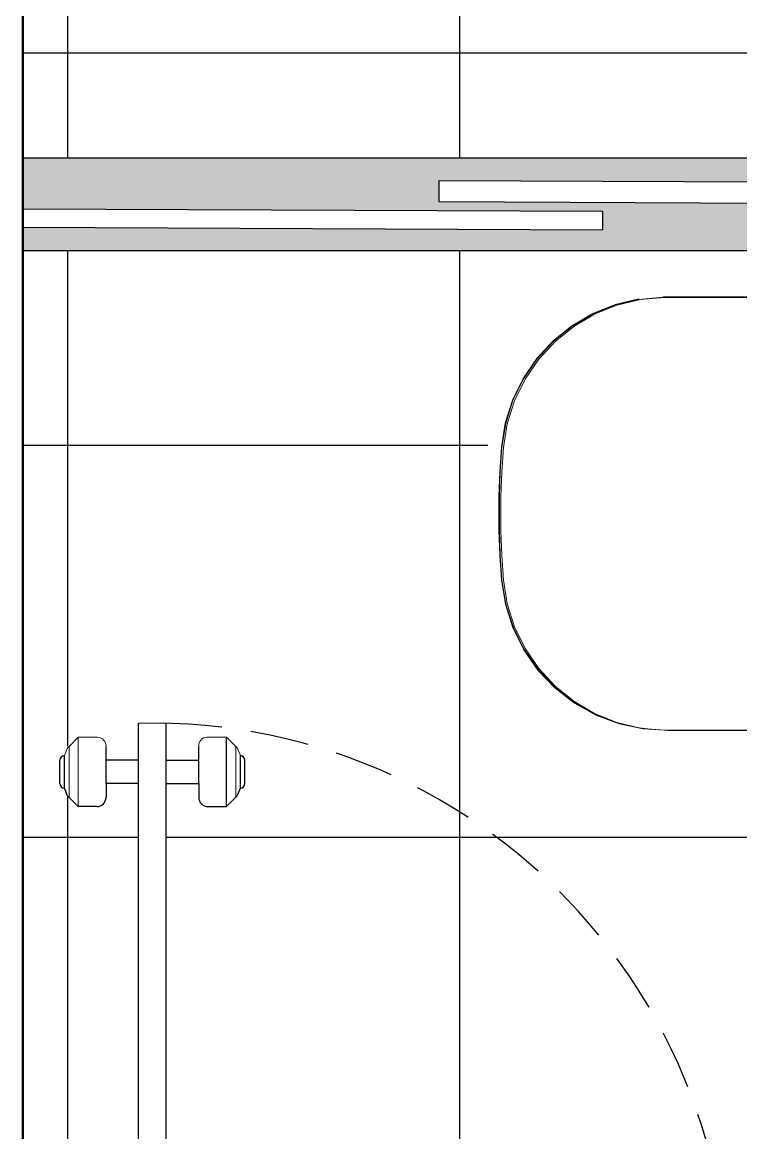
# Model space of a CAD drawing. Header units: millimetres. Extents: x 124972 to 152645, y 1647 to 10452.
# Drawn here: x 152437.4 to 152515, y 10212.8 to 10332.7 of the extents above; entities that cross this region are included whole.
import ezdxf

# ---------------------------------------------------------------- set-up
doc = ezdxf.new("R2010")
doc.units = ezdxf.units.MM
doc.linetypes.add('HIDDEN', pattern=[9.525, 6.35, -3.175])
for name, color, linetype, lineweight in [('Moveis', 1, 'Continuous', 9), ('Parede Baixa', 5, 'Continuous', 50), ('Pisos Externos', 15, 'Continuous', 9), ('Portas - Janelas', 2, 'Continuous', 20)]:
    doc.layers.add(name, color=color, linetype=linetype, lineweight=lineweight)
for name, color, linetype in [('Piso', 55, 'Continuous'), ('PN010', 1, 'Continuous'), ('PORTAS', 3, 'Continuous'), ('Portas-Projeção', 55, 'HIDDEN')]:
    doc.layers.add(name, color=color, linetype=linetype)

# ---------------------------------------------------------------- blocks, each defined once
blk = doc.blocks.new('u')
at = {"layer": 'Moveis', "invisible_edges": 3}
for points in [[(12556.061, 3322.426), (12633.549, 3335.554), (12556.095, 3322.404)], [(12556.061, 3322.426), (12633.549, 3335.554), (12556.095, 3322.404)], [(12556.061, 3322.426), (12633.549, 3335.554), (12556.095, 3322.404)], [(12556.061, 3322.426), (12633.549, 3335.554), (12556.095, 3322.404)], [(12556.061, 3322.426), (12633.549, 3335.554), (12556.095, 3322.404)], [(12556.095, 3322.404), (12633.549, 3335.554), (12556.232, 3322.311)], [(12556.095, 3322.404), (12633.549, 3335.554), (12556.232, 3322.311)], [(12556.095, 3322.404), (12633.549, 3335.554), (12556.232, 3322.311)], [(12556.095, 3322.404), (12633.549, 3335.554), (12556.232, 3322.311)], [(12556.095, 3322.404), (12633.549, 3335.554), (12556.232, 3322.311)], [(12556.232, 3322.311), (12633.549, 3335.554), (12556.257, 3322.282)], [(12556.232, 3322.311), (12633.549, 3335.554), (12556.257, 3322.282)], [(12556.232, 3322.311), (12633.549, 3335.554), (12556.257, 3322.282)], [(12556.232, 3322.311), (12633.549, 3335.554), (12556.257, 3322.282)], [(12556.232, 3322.311), (12633.549, 3335.554), (12556.257, 3322.282)], [(12556.257, 3322.282), (12633.549, 3335.554), (12556.359, 3322.193)], [(12556.257, 3322.282), (12633.549, 3335.554), (12556.359, 3322.193)], [(12556.257, 3322.282), (12633.549, 3335.554), (12556.359, 3322.193)], [(12556.257, 3322.282), (12633.549, 3335.554), (12556.359, 3322.193)], [(12556.257, 3322.282), (12633.549, 3335.554), (12556.359, 3322.193)], [(12556.359, 3322.193), (12633.549, 3335.554), (12556.382, 3322.167)], [(12556.359, 3322.193), (12633.549, 3335.554), (12556.382, 3322.167)], [(12556.359, 3322.193), (12633.549, 3335.554), (12556.382, 3322.167)], [(12556.359, 3322.193), (12633.549, 3335.554), (12556.382, 3322.167)], [(12556.359, 3322.193), (12633.549, 3335.554), (12556.382, 3322.167)], [(12556.382, 3322.167), (12633.549, 3335.554), (12556.494, 3322.031)], [(12556.382, 3322.167), (12633.549, 3335.554), (12556.494, 3322.031)], [(12556.382, 3322.167), (12633.549, 3335.554), (12556.494, 3322.031)], [(12556.382, 3322.167), (12633.549, 3335.554), (12556.494, 3322.031)], [(12556.382, 3322.167), (12633.549, 3335.554), (12556.494, 3322.031)], [(12556.494, 3322.031), (12633.549, 3335.554), (12556.593, 3321.876)], [(12556.494, 3322.031), (12633.549, 3335.554), (12556.593, 3321.876)], [(12556.494, 3322.031), (12633.549, 3335.554), (12556.593, 3321.876)], [(12556.494, 3322.031), (12633.549, 3335.554), (12556.593, 3321.876)], [(12556.494, 3322.031), (12633.549, 3335.554), (12556.593, 3321.876)], [(12556.593, 3321.876), (12633.549, 3335.554), (12556.603, 3321.851)], [(12556.593, 3321.876), (12633.549, 3335.554), (12556.603, 3321.851)], [(12556.593, 3321.876), (12633.549, 3335.554), (12556.603, 3321.851)], [(12556.593, 3321.876), (12633.549, 3335.554), (12556.603, 3321.851)], [(12556.593, 3321.876), (12633.549, 3335.554), (12556.603, 3321.851)], [(12556.603, 3321.851), (12633.549, 3335.554), (12556.676, 3321.704)], [(12556.603, 3321.851), (12633.549, 3335.554), (12556.676, 3321.704)], [(12556.603, 3321.851), (12633.549, 3335.554), (12556.676, 3321.704)], [(12556.603, 3321.851), (12633.549, 3335.554), (12556.676, 3321.704)], [(12556.603, 3321.851), (12633.549, 3335.554), (12556.676, 3321.704)], [(12556.676, 3321.704), (12633.549, 3335.554), (12556.684, 3321.683)], [(12556.676, 3321.704), (12633.549, 3335.554), (12556.684, 3321.683)], [(12556.676, 3321.704), (12633.549, 3335.554), (12556.684, 3321.683)], [(12556.676, 3321.704), (12633.549, 3335.554), (12556.684, 3321.683)], [(12556.676, 3321.704), (12633.549, 3335.554), (12556.684, 3321.683)], [(12556.684, 3321.683), (12633.549, 3335.554), (12556.748, 3321.503)], [(12556.684, 3321.683), (12633.549, 3335.554), (12556.748, 3321.503)], [(12556.684, 3321.683), (12633.549, 3335.554), (12556.748, 3321.503)], [(12556.684, 3321.683), (12633.549, 3335.554), (12556.748, 3321.503)], [(12556.684, 3321.683), (12633.549, 3335.554), (12556.748, 3321.503)], [(12556.748, 3321.503), (12633.549, 3335.554), (12556.795, 3321.312)], [(12556.748, 3321.503), (12633.549, 3335.554), (12556.795, 3321.312)], [(12556.748, 3321.503), (12633.549, 3335.554), (12556.795, 3321.312)], [(12556.748, 3321.503), (12633.549, 3335.554), (12556.795, 3321.312)], [(12556.748, 3321.503), (12633.549, 3335.554), (12556.795, 3321.312)], [(12556.795, 3321.312), (12633.549, 3335.554), (12556.824, 3321.114)], [(12556.795, 3321.312), (12633.549, 3335.554), (12556.824, 3321.114)], [(12556.795, 3321.312), (12633.549, 3335.554), (12556.824, 3321.114)], [(12556.795, 3321.312), (12633.549, 3335.554), (12556.824, 3321.114)], [(12556.795, 3321.312), (12633.549, 3335.554), (12556.824, 3321.114)], [(12556.824, 3321.114), (12633.549, 3335.554), (12556.833, 3320.923)], [(12556.824, 3321.114), (12633.549, 3335.554), (12556.833, 3320.923)], [(12556.824, 3321.114), (12633.549, 3335.554), (12556.833, 3320.923)], [(12556.824, 3321.114), (12633.549, 3335.554), (12556.833, 3320.923)], [(12556.824, 3321.114), (12633.549, 3335.554), (12556.833, 3320.923)], [(12556.833, 3320.923), (12633.549, 3335.554), (12556.833, 3308.185)], [(12556.833, 3320.923), (12633.549, 3335.554), (12556.833, 3308.185)], [(12556.833, 3320.923), (12633.549, 3335.554), (12556.833, 3308.185)], [(12556.833, 3320.923), (12633.549, 3335.554), (12556.833, 3308.185)], [(12556.833, 3320.923), (12633.549, 3335.554), (12556.833, 3308.185)]]:
    blk.add_3dface(points, dxfattribs=at)

msp = doc.modelspace()

# ---------------------------------------------------------------- hatches: boundary and pattern name
at = {"layer": 'Piso'}
h = msp.add_hatch(dxfattribs=at)
h.set_pattern_fill('ANSI37', color=256, scale=13.33333, angle=-45)
h.paths.add_polyline_path([(152487.654, 10294.179), (152502.714, 10304.544), (152558.217, 10303.034), (152558.217, 10282.191), (152560.781, 10282.191), (152560.781, 10284.434), (152563.299, 10284.434), (152563.253, 10285.887), (152563.753, 10286.471), (152566.414, 10286.432), (152566.899, 10286.264), (152566.729, 10283.151), (152567.445, 10283.151), (152567.445, 10308.006), (152437.445, 10308.006), (152437.445, 10178.006), (152439.945, 10178.006), (152439.945, 10180.006), (152449.945, 10180.006), (152449.945, 10250.506), (152446.445, 10250.506), (152446.568, 10248.357), (152445.62, 10247.585), (152443.331, 10248.028), (152443.377, 10248.074), (152442.299, 10249.153), (152442.273, 10249.214), (152441.187, 10250.334), (152441.33, 10253.475), (152443.406, 10255.665), (152445.705, 10255.708), (152446.607, 10254.939), (152446.445, 10253.006), (152449.945, 10253.006), (152449.945, 10257.006, -0.4921555), (152511.948, 10180.365), (152521.948, 10180.365), (152521.948, 10208.095), (152546.021, 10229.422), (152567.445, 10229.422), (152566.845, 10239.057), (152561.771, 10239.057), (152561.771, 10239.089), (152561.704, 10241.139), (152560.479, 10242.521), (152560.721, 10259.516), (152560.713, 10260.173), (152561.21, 10261.277), (152562.36, 10261.761), (152562.777, 10261.576), (152562.857, 10260.872), (152562.616, 10260.445), (152562.241, 10260.454), (152561.745, 10259.492), (152561.771, 10244.177), (152566.845, 10244.177), (152567.445, 10244.177), (152566.729, 10272.996), (152566.423, 10272.793), (152563.719, 10272.822), (152563.146, 10273.441), (152563.309, 10274.724), (152560.674, 10274.731), (152560.781, 10277.071), (152558.217, 10277.071), (152558.217, 10256.228), (152501.455, 10255.331), (152487.654, 10266.613)])
h.paths.add_polyline_path([(152452.945, 10257.006), (152452.945, 10253.006), (152456.445, 10253.006), (152456.445, 10254.506), (152456.345, 10255.084), (152457.067, 10255.771), (152459.445, 10255.506), (152461.485, 10253.935), (152461.561, 10250.252), (152459.552, 10247.889), (152456.784, 10247.554), (152455.97, 10248.655), (152456.445, 10250.506), (152452.945, 10250.506), (152452.945, 10178.006), (152449.945, 10178.006), (152449.945, 10175.006), (152450.945, 10175.006), (152511.948, 10174.535), (152511.948, 10180.365, 0.4772645)])
h.paths.add_polyline_path([(152496.837, 10370.253), (152528.299, 10370.253), (152528.299, 10357.682), (152556.525, 10357.682), (152556.525, 10358.809), (152560.535, 10358.809), (152563.273, 10359.317), (152565.904, 10359.317), (152565.747, 10365.391), (152566.101, 10365.582), (152567.445, 10366.082), (152567.445, 10388.006), (152437.445, 10388.006), (152437.445, 10318.006), (152567.445, 10318.006), (152567.445, 10343.682), (152565.797, 10344.108), (152565.904, 10350.446), (152563.273, 10350.446), (152560.535, 10350.955), (152556.525, 10350.955), (152556.525, 10352.082), (152528.299, 10352.082), (152528.299, 10339.51), (152496.837, 10339.51)])
at = {"layer": 'Pisos Externos'}
h = msp.add_hatch(dxfattribs=at)
h.set_pattern_fill('AR-SAND', color=256, scale=0.05, angle=225)
h.set_pattern_definition([(262.5, (201192.9317, 18187.484), (1.78690674, -1.673767446), [0, -1.9304, 0, -2.159, 0, -2.06375]), (232.5, (201192.9317, 18187.484), (0.94505464, -4.12366426), [0, -1.0414, 0, -1.7399, 0, -0.66675]), (192.5, (201194.0363, 18188.5886), (-2.79149913, -2.80166156), [0, -0.635, 0, -2.286, 0, -2.9845]), (182.5, (201194.0363, 18188.5886), (-1.91140555, -3.4877539), [0, -0.3175, 0, -1.4986, 0, -1.7145])])
h.paths.add_polyline_path([(152437.445, 10312.521), (152437.445, 10318.006)], flags=17)
h.paths.add_polyline_path([(152437.445, 10312.521), (152438.927, 10312.521), (152482.388, 10312.307), (152482.392, 10313.264), (152482.404, 10315.586), (152567.403, 10315.181), (152567.416, 10318.081), (152437.445, 10318.006)])
h.paths.add_polyline_path([(152437.445, 10308.006), (152567.369, 10308.081), (152567.388, 10312.089), (152566.919, 10312.089), (152566.919, 10312.889), (152565.486, 10312.889), (152565.486, 10312.596), (152564.946, 10312.596), (152564.946, 10312.889), (152563.092, 10312.889), (152563.092, 10312.596), (152562.552, 10312.596), (152562.552, 10312.889), (152482.392, 10313.264), (152482.388, 10312.307), (152500.049, 10312.259), (152500.04, 10310.259), (152437.445, 10310.521)])
h.paths.add_polyline_path([(152436.934, 10308.006), (152437.445, 10308.006)])

# ---------------------------------------------------------------- linework, layer by layer
at = {"layer": 'Moveis'}
for p, q in [((152503.959, 10302.747), (152506.549, 10302.978)), ((152504.127, 10302.718), (152506.716, 10302.948)), ((152506.548, 10303.034), (152558.217, 10303.034)), ((152506.549, 10302.978), (152558.217, 10302.978)), ((152547.679, 10302.948), (152506.716, 10302.948)), ((152498.995, 10301.22), (152501.415, 10302.194)), ((152499.02, 10301.17), (152501.431, 10302.14)), ((152501.599, 10302.111), (152499.187, 10301.14)), ((152501.415, 10302.194), (152503.951, 10302.803)), ((152503.959, 10302.747), (152501.431, 10302.14)), ((152504.127, 10302.718), (152501.599, 10302.111)), ((152496.745, 10299.903), (152498.995, 10301.22)), ((152496.776, 10299.856), (152499.02, 10301.17)), ((152496.944, 10299.826), (152499.187, 10301.14)), ((152494.711, 10298.269), (152496.745, 10299.903)), ((152496.776, 10299.856), (152494.75, 10298.228)), ((152496.944, 10299.826), (152494.917, 10298.198)), ((152492.939, 10296.356), (152494.711, 10298.269)), ((152492.983, 10296.321), (152494.75, 10298.228)), ((152493.151, 10296.291), (152494.917, 10298.198)), ((152491.467, 10294.204), (152492.939, 10296.356)), ((152492.983, 10296.321), (152491.515, 10294.175)), ((152493.151, 10296.291), (152491.683, 10294.145)), ((152490.325, 10291.859), (152491.467, 10294.204)), ((152490.377, 10291.838), (152491.515, 10294.175)), ((152491.683, 10294.145), (152490.545, 10291.808)), ((152489.539, 10289.372), (152490.325, 10291.859)), ((152489.594, 10289.359), (152490.377, 10291.838)), ((152489.761, 10289.329), (152490.545, 10291.808)), ((152489.126, 10286.797), (152489.539, 10289.372)), ((152489.594, 10289.359), (152489.182, 10286.792)), ((152489.761, 10289.329), (152489.35, 10286.762)), ((152488.944, 10284.134), (152489.126, 10286.797)), ((152489, 10284.132), (152489.182, 10286.792)), ((152489.167, 10284.102), (152489.35, 10286.762)), ((152488.853, 10281.467), (152488.944, 10284.134)), ((152489, 10284.132), (152488.909, 10281.466)), ((152489.076, 10281.437), (152489.167, 10284.102)), ((152488.841, 10279.129), (152488.853, 10281.467)), ((152488.909, 10281.466), (152488.909, 10277.795)), ((152489.076, 10277.765), (152489.076, 10281.437)), ((152488.853, 10277.794), (152488.841, 10279.129)), ((152488.944, 10275.127), (152488.853, 10277.794)), ((152488.909, 10277.795), (152489, 10275.13)), ((152489.167, 10275.1), (152489.076, 10277.765)), ((152489.126, 10272.465), (152488.944, 10275.127)), ((152489, 10275.13), (152489.182, 10272.469)), ((152489.167, 10275.1), (152489.35, 10272.44)), ((152489.552, 10269.837), (152489.126, 10272.465)), ((152489.606, 10269.85), (152489.182, 10272.469)), ((152489.761, 10269.873), (152489.35, 10272.44)), ((152490.365, 10267.303), (152489.552, 10269.837)), ((152489.606, 10269.85), (152490.417, 10267.324)), ((152489.761, 10269.873), (152490.545, 10267.394)), ((152491.548, 10264.919), (152490.365, 10267.303)), ((152491.597, 10264.948), (152490.417, 10267.324)), ((152490.545, 10267.394), (152491.683, 10265.056)), ((152493.074, 10262.738), (152491.548, 10264.919)), ((152493.118, 10262.774), (152491.597, 10264.948)), ((152493.151, 10262.911), (152491.683, 10265.056)), ((152494.909, 10260.811), (152493.074, 10262.738)), ((152493.118, 10262.774), (152494.947, 10260.852)), ((152493.151, 10262.911), (152494.917, 10261.004)), ((152496.944, 10259.376), (152494.917, 10261.004)), ((152497.012, 10259.179), (152494.909, 10260.811)), ((152497.043, 10259.225), (152494.947, 10260.852)), ((152496.944, 10259.376), (152499.187, 10258.062)), ((152499.334, 10257.879), (152497.012, 10259.179)), ((152497.043, 10259.225), (152499.358, 10257.93)), ((152499.187, 10258.062), (152501.599, 10257.091)), ((152501.825, 10256.942), (152499.334, 10257.879)), ((152501.599, 10257.091), (152499.358, 10257.93)), ((152503.227, 10256.7), (152501.599, 10257.091)), ((152504.428, 10256.387), (152501.825, 10256.942)), ((152503.227, 10256.7), (152501.841, 10256.996)), ((152504.127, 10256.484), (152503.227, 10256.7)), ((152504.127, 10256.484), (152504.323, 10256.467)), ((152504.323, 10256.467), (152504.923, 10256.414)), ((152504.436, 10256.443), (152504.323, 10256.467)), ((152506.716, 10256.254), (152504.428, 10256.387)), ((152504.436, 10256.443), (152504.923, 10256.414)), ((152504.923, 10256.414), (152506.716, 10256.254)), ((152506.716, 10256.254), (152547.221, 10256.254)), ((152507.085, 10256.228), (152506.716, 10256.254)), ((152507.085, 10256.228), (152558.217, 10256.228))]:
    msp.add_line(p, q, dxfattribs=at)
for points, invisible_edges in [([(152494.711, 10298.269), (152495.378, 10329.365), (152496.745, 10299.903)], 3), ([(152494.711, 10298.269), (152495.378, 10329.365), (152496.745, 10299.903)], 3), ([(152494.711, 10298.269), (152495.378, 10329.365), (152496.745, 10299.903)], 3), ([(152494.711, 10298.269), (152495.378, 10329.365), (152496.745, 10299.903)], 3), ([(152494.711, 10298.269), (152495.378, 10329.365), (152496.745, 10299.903)], 3), ([(152495.378, 10329.413), (152503.951, 10302.803), (152501.415, 10302.194)], 13), ([(152495.378, 10329.413), (152501.415, 10302.194), (152498.995, 10301.22)], 13), ([(152495.378, 10329.413), (152503.951, 10302.803), (152501.415, 10302.194)], 13), ([(152495.378, 10329.413), (152501.415, 10302.194), (152498.995, 10301.22)], 13), ([(152495.378, 10329.413), (152498.995, 10301.22), (152496.745, 10299.903)], 13), ([(152495.378, 10329.413), (152501.415, 10302.194), (152498.995, 10301.22)], 13), ([(152495.378, 10329.413), (152498.995, 10301.22), (152496.745, 10299.903)], 13), ([(152495.378, 10329.413), (152498.995, 10301.22), (152496.745, 10299.903)], 13), ([(152495.378, 10329.413), (152501.415, 10302.194), (152498.995, 10301.22)], 13), ([(152495.378, 10329.413), (152503.951, 10302.803), (152501.415, 10302.194)], 13), ([(152495.378, 10329.413), (152503.951, 10302.803), (152501.415, 10302.194)], 13), ([(152495.378, 10329.413), (152498.995, 10301.22), (152496.745, 10299.903)], 13), ([(152495.378, 10329.413), (152503.951, 10302.803), (152501.415, 10302.194)], 13), ([(152495.378, 10329.413), (152501.415, 10302.194), (152498.995, 10301.22)], 13), ([(152495.378, 10329.413), (152498.995, 10301.22), (152496.745, 10299.903)], 13), ([(152488.765, 10328.598), (152488.853, 10281.467), (152488.841, 10279.129)], 13), ([(152488.765, 10328.598), (152488.853, 10281.467), (152488.841, 10279.129)], 13), ([(152488.765, 10328.598), (152488.853, 10281.467), (152488.841, 10279.129)], 13), ([(152488.765, 10328.598), (152488.853, 10281.467), (152488.841, 10279.129)], 13), ([(152488.765, 10328.598), (152488.853, 10281.467), (152488.841, 10279.129)], 13), ([(152488.863, 10328.583), (152488.944, 10284.134), (152488.853, 10281.467)], 13), ([(152488.863, 10328.583), (152488.944, 10284.134), (152488.853, 10281.467)], 13), ([(152488.863, 10328.583), (152488.944, 10284.134), (152488.853, 10281.467)], 13), ([(152488.863, 10328.583), (152488.944, 10284.134), (152488.853, 10281.467)], 13), ([(152488.863, 10328.583), (152488.944, 10284.134), (152488.853, 10281.467)], 13), ([(152489.06, 10328.557), (152489.126, 10286.797), (152488.944, 10284.134)], 13), ([(152489.06, 10328.557), (152489.126, 10286.797), (152488.944, 10284.134)], 13), ([(152489.06, 10328.557), (152489.126, 10286.797), (152488.944, 10284.134)], 13), ([(152489.06, 10328.557), (152489.126, 10286.797), (152488.944, 10284.134)], 13), ([(152489.06, 10328.557), (152489.126, 10286.797), (152488.944, 10284.134)], 13), ([(152489.453, 10328.509), (152489.539, 10289.372), (152489.126, 10286.797)], 13), ([(152489.453, 10328.509), (152489.539, 10289.372), (152489.126, 10286.797)], 13), ([(152489.453, 10328.509), (152489.539, 10289.372), (152489.126, 10286.797)], 13), ([(152489.453, 10328.509), (152489.539, 10289.372), (152489.126, 10286.797)], 13), ([(152489.453, 10328.509), (152489.539, 10289.372), (152489.126, 10286.797)], 13), ([(152490.242, 10328.438), (152490.325, 10291.859), (152489.539, 10289.372)], 13), ([(152490.242, 10328.438), (152490.325, 10291.859), (152489.539, 10289.372)], 13), ([(152490.242, 10328.438), (152490.325, 10291.859), (152489.539, 10289.372)], 13), ([(152490.242, 10328.438), (152490.325, 10291.859), (152489.539, 10289.372)], 13), ([(152490.242, 10328.438), (152490.325, 10291.859), (152489.539, 10289.372)], 13), ([(152491.427, 10328.407), (152491.467, 10294.204), (152490.325, 10291.859)], 13), ([(152491.427, 10328.407), (152491.467, 10294.204), (152490.325, 10291.859)], 13), ([(152491.427, 10328.407), (152491.467, 10294.204), (152490.325, 10291.859)], 13), ([(152491.427, 10328.407), (152491.467, 10294.204), (152490.325, 10291.859)], 13), ([(152491.427, 10328.407), (152491.467, 10294.204), (152490.325, 10291.859)], 13), ([(152492.902, 10328.847), (152492.939, 10296.356), (152491.467, 10294.204)], 13), ([(152492.902, 10328.847), (152492.939, 10296.356), (152491.467, 10294.204)], 13), ([(152492.902, 10328.847), (152492.939, 10296.356), (152491.467, 10294.204)], 13), ([(152492.902, 10328.847), (152492.939, 10296.356), (152491.467, 10294.204)], 13), ([(152492.902, 10328.847), (152492.939, 10296.356), (152491.467, 10294.204)], 13), ([(152492.939, 10296.356), (152493.459, 10328.847), (152494.711, 10298.269)], 3), ([(152492.939, 10296.356), (152493.459, 10328.847), (152494.711, 10298.269)], 3), ([(152492.939, 10296.356), (152493.459, 10328.847), (152494.711, 10298.269)], 3), ([(152492.939, 10296.356), (152493.459, 10328.847), (152494.711, 10298.269)], 3), ([(152492.939, 10296.356), (152493.459, 10328.847), (152494.711, 10298.269)], 3), ([(152556.809, 10304.453), (152558.217, 10303.034), (152506.548, 10303.034)], 13), ([(152556.809, 10304.453), (152558.217, 10303.034), (152506.548, 10303.034)], 13), ([(152556.809, 10304.453), (152558.217, 10303.034), (152506.548, 10303.034)], 13), ([(152556.809, 10304.453), (152558.217, 10303.034), (152506.548, 10303.034)], 13), ([(152556.809, 10304.453), (152558.217, 10303.034), (152506.548, 10303.034)], 13), ([(152506.548, 10303.034), (152506.549, 10302.978), (152503.959, 10302.747)], 13), ([(152506.549, 10302.978), (152504.127, 10302.718), (152503.959, 10302.747)], 3), ([(152506.549, 10302.978), (152506.716, 10302.948), (152504.127, 10302.718)], 13), ([(152506.716, 10302.948), (152506.716, 10256.254), (152504.127, 10302.718)], 3), ([(152558.217, 10303.034), (152506.549, 10302.978), (152506.548, 10303.034)], 3), ([(152506.549, 10302.978), (152547.679, 10302.948), (152506.716, 10302.948)], 13), ([(152558.217, 10302.978), (152547.679, 10302.948), (152506.549, 10302.978)], 3), ([(152547.679, 10302.948), (152547.52, 10256.477), (152506.716, 10302.948)], 3), ([(152506.716, 10302.948), (152547.221, 10256.254), (152506.716, 10256.254)], 13), ([(152501.415, 10302.194), (152499.02, 10301.17), (152498.995, 10301.22)], 3), ([(152501.415, 10302.194), (152501.431, 10302.14), (152499.02, 10301.17)], 13), ([(152501.431, 10302.14), (152499.187, 10301.14), (152499.02, 10301.17)], 3), ([(152501.431, 10302.14), (152501.599, 10302.111), (152499.187, 10301.14)], 13), ([(152501.599, 10302.111), (152501.599, 10257.091), (152499.187, 10301.14)], 3), ([(152503.951, 10302.803), (152501.431, 10302.14), (152501.415, 10302.194)], 3), ([(152503.951, 10302.803), (152503.959, 10302.747), (152501.431, 10302.14)], 13), ([(152503.959, 10302.747), (152501.599, 10302.111), (152501.431, 10302.14)], 3), ([(152503.959, 10302.747), (152504.127, 10302.718), (152501.599, 10302.111)], 13), ([(152504.127, 10302.718), (152504.127, 10256.484), (152501.599, 10302.111)], 3), ([(152501.599, 10302.111), (152504.127, 10256.484), (152503.227, 10256.7)], 13), ([(152501.599, 10302.111), (152503.227, 10256.7), (152501.599, 10257.091)], 13), ([(152504.127, 10302.718), (152504.323, 10256.467), (152504.127, 10256.484)], 13), ([(152504.127, 10302.718), (152506.716, 10256.254), (152504.923, 10256.414)], 13), ([(152504.127, 10302.718), (152504.923, 10256.414), (152504.323, 10256.467)], 13), ([(152498.995, 10301.22), (152496.776, 10299.856), (152496.745, 10299.903)], 3), ([(152498.995, 10301.22), (152499.02, 10301.17), (152496.776, 10299.856)], 13), ([(152499.02, 10301.17), (152496.944, 10299.826), (152496.776, 10299.856)], 3), ([(152499.02, 10301.17), (152499.187, 10301.14), (152496.944, 10299.826)], 13), ([(152499.187, 10301.14), (152499.187, 10258.062), (152496.944, 10299.826)], 3), ([(152499.187, 10301.14), (152501.599, 10257.091), (152499.187, 10258.062)], 13), ([(152496.745, 10299.903), (152494.75, 10298.228), (152494.711, 10298.269)], 3), ([(152496.745, 10299.903), (152496.776, 10299.856), (152494.75, 10298.228)], 13), ([(152496.776, 10299.856), (152494.917, 10298.198), (152494.75, 10298.228)], 3), ([(152496.776, 10299.856), (152496.944, 10299.826), (152494.917, 10298.198)], 13), ([(152496.944, 10299.826), (152496.944, 10259.376), (152494.917, 10298.198)], 3), ([(152496.944, 10299.826), (152499.187, 10258.062), (152496.944, 10259.376)], 13), ([(152494.711, 10298.269), (152492.983, 10296.321), (152492.939, 10296.356)], 3), ([(152494.711, 10298.269), (152494.75, 10298.228), (152492.983, 10296.321)], 13), ([(152494.75, 10298.228), (152493.151, 10296.291), (152492.983, 10296.321)], 3), ([(152494.75, 10298.228), (152494.917, 10298.198), (152493.151, 10296.291)], 13), ([(152494.917, 10298.198), (152494.917, 10261.004), (152493.151, 10296.291)], 3), ([(152494.917, 10298.198), (152496.944, 10259.376), (152494.917, 10261.004)], 13), ([(152492.939, 10296.356), (152491.515, 10294.175), (152491.467, 10294.204)], 3), ([(152492.939, 10296.356), (152492.983, 10296.321), (152491.515, 10294.175)], 13), ([(152492.983, 10296.321), (152491.683, 10294.145), (152491.515, 10294.175)], 3), ([(152492.983, 10296.321), (152493.151, 10296.291), (152491.683, 10294.145)], 13), ([(152493.151, 10296.291), (152493.151, 10262.911), (152491.683, 10294.145)], 3), ([(152493.151, 10296.291), (152494.917, 10261.004), (152493.151, 10262.911)], 13), ([(152491.467, 10294.204), (152490.377, 10291.838), (152490.325, 10291.859)], 3), ([(152491.467, 10294.204), (152491.515, 10294.175), (152490.377, 10291.838)], 13), ([(152491.515, 10294.175), (152490.545, 10291.808), (152490.377, 10291.838)], 3), ([(152491.515, 10294.175), (152491.683, 10294.145), (152490.545, 10291.808)], 13), ([(152491.683, 10294.145), (152491.683, 10265.056), (152490.545, 10291.808)], 3), ([(152491.683, 10294.145), (152493.151, 10262.911), (152491.683, 10265.056)], 13), ([(152490.325, 10291.859), (152489.594, 10289.359), (152489.539, 10289.372)], 3), ([(152490.325, 10291.859), (152490.377, 10291.838), (152489.594, 10289.359)], 13), ([(152490.377, 10291.838), (152489.761, 10289.329), (152489.594, 10289.359)], 3), ([(152490.377, 10291.838), (152490.545, 10291.808), (152489.761, 10289.329)], 13), ([(152490.545, 10291.808), (152490.545, 10267.394), (152489.761, 10289.329)], 3), ([(152490.545, 10291.808), (152491.683, 10265.056), (152490.545, 10267.394)], 13), ([(152489.539, 10289.372), (152489.182, 10286.792), (152489.126, 10286.797)], 3), ([(152489.539, 10289.372), (152489.594, 10289.359), (152489.182, 10286.792)], 13), ([(152489.594, 10289.359), (152489.35, 10286.762), (152489.182, 10286.792)], 3), ([(152489.594, 10289.359), (152489.761, 10289.329), (152489.35, 10286.762)], 13), ([(152489.761, 10289.329), (152489.761, 10269.873), (152489.35, 10286.762)], 3), ([(152489.761, 10289.329), (152490.545, 10267.394), (152489.761, 10269.873)], 13), ([(152489.126, 10286.797), (152489, 10284.132), (152488.944, 10284.134)], 3), ([(152489.126, 10286.797), (152489.182, 10286.792), (152489, 10284.132)], 13), ([(152489.182, 10286.792), (152489.167, 10284.102), (152489, 10284.132)], 3), ([(152489.182, 10286.792), (152489.35, 10286.762), (152489.167, 10284.102)], 13), ([(152489.35, 10286.762), (152489.35, 10272.44), (152489.167, 10284.102)], 3), ([(152489.35, 10286.762), (152489.761, 10269.873), (152489.35, 10272.44)], 13), ([(152488.944, 10284.134), (152488.909, 10281.466), (152488.853, 10281.467)], 3), ([(152488.944, 10284.134), (152489, 10284.132), (152488.909, 10281.466)], 13), ([(152489, 10284.132), (152489, 10275.13), (152488.909, 10281.466)], 3), ([(152489, 10284.132), (152489.167, 10284.102), (152489.076, 10281.437)], 13), ([(152489.167, 10284.102), (152489.076, 10277.765), (152489.076, 10281.437)], 1), ([(152489.167, 10284.102), (152489.167, 10275.1), (152489.076, 10277.765)], 13), ([(152489.167, 10284.102), (152489.35, 10272.44), (152489.167, 10275.1)], 13), ([(152488.853, 10281.467), (152488.853, 10277.794), (152488.841, 10279.129)], 1), ([(152488.853, 10281.467), (152488.909, 10281.466), (152488.909, 10277.795)], 13), ([(152488.909, 10281.466), (152489, 10275.13), (152488.909, 10277.795)], 1), ([(152489.076, 10277.765), (152489, 10275.13), (152489.076, 10281.437)], 3), ([(152488.853, 10277.794), (152462.729, 10214.853), (152488.841, 10279.129)], 3), ([(152488.853, 10277.794), (152462.729, 10214.853), (152488.841, 10279.129)], 3), ([(152488.853, 10277.794), (152462.729, 10214.853), (152488.841, 10279.129)], 3), ([(152488.853, 10277.794), (152462.729, 10214.853), (152488.841, 10279.129)], 3), ([(152488.853, 10277.794), (152462.729, 10214.853), (152488.841, 10279.129)], 3), ([(152488.944, 10275.127), (152462.729, 10214.853), (152488.853, 10277.794)], 3), ([(152488.944, 10275.127), (152462.729, 10214.853), (152488.853, 10277.794)], 3), ([(152488.944, 10275.127), (152462.729, 10214.853), (152488.853, 10277.794)], 3), ([(152488.944, 10275.127), (152462.729, 10214.853), (152488.853, 10277.794)], 3), ([(152488.944, 10275.127), (152462.729, 10214.853), (152488.853, 10277.794)], 3), ([(152488.909, 10277.795), (152488.944, 10275.127), (152488.853, 10277.794)], 13), ([(152489, 10275.13), (152488.944, 10275.127), (152488.909, 10277.795)], 3), ([(152489.167, 10275.1), (152489, 10275.13), (152489.076, 10277.765)], 3), ([(152489.126, 10272.465), (152462.729, 10214.853), (152488.944, 10275.127)], 3), ([(152489.126, 10272.465), (152462.729, 10214.853), (152488.944, 10275.127)], 3), ([(152489.126, 10272.465), (152462.729, 10214.853), (152488.944, 10275.127)], 3), ([(152489.126, 10272.465), (152462.729, 10214.853), (152488.944, 10275.127)], 3), ([(152489.126, 10272.465), (152462.729, 10214.853), (152488.944, 10275.127)], 3), ([(152489, 10275.13), (152489.126, 10272.465), (152488.944, 10275.127)], 13), ([(152489.182, 10272.469), (152489.126, 10272.465), (152489, 10275.13)], 3), ([(152489.167, 10275.1), (152489.182, 10272.469), (152489, 10275.13)], 13), ([(152489.35, 10272.44), (152489.182, 10272.469), (152489.167, 10275.1)], 3), ([(152489.552, 10269.837), (152462.729, 10214.853), (152489.126, 10272.465)], 3), ([(152489.552, 10269.837), (152462.729, 10214.853), (152489.126, 10272.465)], 3), ([(152489.552, 10269.837), (152462.729, 10214.853), (152489.126, 10272.465)], 3), ([(152489.552, 10269.837), (152462.729, 10214.853), (152489.126, 10272.465)], 3), ([(152489.552, 10269.837), (152462.729, 10214.853), (152489.126, 10272.465)], 3), ([(152489.182, 10272.469), (152489.552, 10269.837), (152489.126, 10272.465)], 13), ([(152489.606, 10269.85), (152489.552, 10269.837), (152489.182, 10272.469)], 3), ([(152489.35, 10272.44), (152489.606, 10269.85), (152489.182, 10272.469)], 13), ([(152489.761, 10269.873), (152489.606, 10269.85), (152489.35, 10272.44)], 3), ([(152490.365, 10267.303), (152462.729, 10214.853), (152489.552, 10269.837)], 3), ([(152490.365, 10267.303), (152462.729, 10214.853), (152489.552, 10269.837)], 3), ([(152490.365, 10267.303), (152462.729, 10214.853), (152489.552, 10269.837)], 3), ([(152490.365, 10267.303), (152462.729, 10214.853), (152489.552, 10269.837)], 3), ([(152490.365, 10267.303), (152462.729, 10214.853), (152489.552, 10269.837)], 3), ([(152489.606, 10269.85), (152490.365, 10267.303), (152489.552, 10269.837)], 13), ([(152489.761, 10269.873), (152490.417, 10267.324), (152489.606, 10269.85)], 13), ([(152490.417, 10267.324), (152490.365, 10267.303), (152489.606, 10269.85)], 3), ([(152490.545, 10267.394), (152490.417, 10267.324), (152489.761, 10269.873)], 3), ([(152491.548, 10264.919), (152462.729, 10214.853), (152490.365, 10267.303)], 3), ([(152491.548, 10264.919), (152462.729, 10214.853), (152490.365, 10267.303)], 3), ([(152491.548, 10264.919), (152462.729, 10214.853), (152490.365, 10267.303)], 3), ([(152491.548, 10264.919), (152462.729, 10214.853), (152490.365, 10267.303)], 3), ([(152491.548, 10264.919), (152462.729, 10214.853), (152490.365, 10267.303)], 3), ([(152490.417, 10267.324), (152491.548, 10264.919), (152490.365, 10267.303)], 13), ([(152490.545, 10267.394), (152491.597, 10264.948), (152490.417, 10267.324)], 13), ([(152491.597, 10264.948), (152491.548, 10264.919), (152490.417, 10267.324)], 3), ([(152491.683, 10265.056), (152491.597, 10264.948), (152490.545, 10267.394)], 3), ([(152493.074, 10262.738), (152462.729, 10214.853), (152491.548, 10264.919)], 3), ([(152493.074, 10262.738), (152462.729, 10214.853), (152491.548, 10264.919)], 3), ([(152493.074, 10262.738), (152462.729, 10214.853), (152491.548, 10264.919)], 3), ([(152493.074, 10262.738), (152462.729, 10214.853), (152491.548, 10264.919)], 3), ([(152493.074, 10262.738), (152462.729, 10214.853), (152491.548, 10264.919)], 3), ([(152491.597, 10264.948), (152493.074, 10262.738), (152491.548, 10264.919)], 13), ([(152491.683, 10265.056), (152493.118, 10262.774), (152491.597, 10264.948)], 13), ([(152493.118, 10262.774), (152493.074, 10262.738), (152491.597, 10264.948)], 3), ([(152493.151, 10262.911), (152493.118, 10262.774), (152491.683, 10265.056)], 3), ([(152494.909, 10260.811), (152462.729, 10214.853), (152493.074, 10262.738)], 3), ([(152494.909, 10260.811), (152462.729, 10214.853), (152493.074, 10262.738)], 3), ([(152494.909, 10260.811), (152462.729, 10214.853), (152493.074, 10262.738)], 3), ([(152494.909, 10260.811), (152462.729, 10214.853), (152493.074, 10262.738)], 3), ([(152494.909, 10260.811), (152462.729, 10214.853), (152493.074, 10262.738)], 3), ([(152493.118, 10262.774), (152494.909, 10260.811), (152493.074, 10262.738)], 13), ([(152494.917, 10261.004), (152493.118, 10262.774), (152493.151, 10262.911)], 3), ([(152494.947, 10260.852), (152494.909, 10260.811), (152493.118, 10262.774)], 3), ([(152494.917, 10261.004), (152494.947, 10260.852), (152493.118, 10262.774)], 13), ([(152496.944, 10259.376), (152494.947, 10260.852), (152494.917, 10261.004)], 3), ([(152497.012, 10259.179), (152462.729, 10214.853), (152494.909, 10260.811)], 3), ([(152497.012, 10259.179), (152462.729, 10214.853), (152494.909, 10260.811)], 3), ([(152497.012, 10259.179), (152462.729, 10214.853), (152494.909, 10260.811)], 3), ([(152497.012, 10259.179), (152462.729, 10214.853), (152494.909, 10260.811)], 3), ([(152497.012, 10259.179), (152462.729, 10214.853), (152494.909, 10260.811)], 3), ([(152494.947, 10260.852), (152497.012, 10259.179), (152494.909, 10260.811)], 13), ([(152497.043, 10259.225), (152497.012, 10259.179), (152494.947, 10260.852)], 3), ([(152496.944, 10259.376), (152497.043, 10259.225), (152494.947, 10260.852)], 13), ([(152499.334, 10257.879), (152462.729, 10214.853), (152497.012, 10259.179)], 3), ([(152499.334, 10257.879), (152462.729, 10214.853), (152497.012, 10259.179)], 3), ([(152499.334, 10257.879), (152462.729, 10214.853), (152497.012, 10259.179)], 3), ([(152499.334, 10257.879), (152462.729, 10214.853), (152497.012, 10259.179)], 3), ([(152499.334, 10257.879), (152462.729, 10214.853), (152497.012, 10259.179)], 3), ([(152499.187, 10258.062), (152497.043, 10259.225), (152496.944, 10259.376)], 3), ([(152497.043, 10259.225), (152499.334, 10257.879), (152497.012, 10259.179)], 13), ([(152499.187, 10258.062), (152499.358, 10257.93), (152497.043, 10259.225)], 13), ([(152499.358, 10257.93), (152499.334, 10257.879), (152497.043, 10259.225)], 3), ([(152501.825, 10256.942), (152462.729, 10214.853), (152499.334, 10257.879)], 3), ([(152501.825, 10256.942), (152462.729, 10214.853), (152499.334, 10257.879)], 3), ([(152501.825, 10256.942), (152462.729, 10214.853), (152499.334, 10257.879)], 3), ([(152501.825, 10256.942), (152462.729, 10214.853), (152499.334, 10257.879)], 3), ([(152501.825, 10256.942), (152462.729, 10214.853), (152499.334, 10257.879)], 3), ([(152499.358, 10257.93), (152499.187, 10258.062), (152501.599, 10257.091)], 1), ([(152501.599, 10257.091), (152499.334, 10257.879), (152499.358, 10257.93)], 3), ([(152501.599, 10257.091), (152501.825, 10256.942), (152499.334, 10257.879)], 13), ([(152504.428, 10256.387), (152462.729, 10214.853), (152501.825, 10256.942)], 3), ([(152504.428, 10256.387), (152462.729, 10214.853), (152501.825, 10256.942)], 3), ([(152504.428, 10256.387), (152462.729, 10214.853), (152501.825, 10256.942)], 3), ([(152504.428, 10256.387), (152462.729, 10214.853), (152501.825, 10256.942)], 3), ([(152504.428, 10256.387), (152462.729, 10214.853), (152501.825, 10256.942)], 3), ([(152506.716, 10256.254), (152462.729, 10214.853), (152504.428, 10256.387)], 3), ([(152506.716, 10256.254), (152462.729, 10214.853), (152504.428, 10256.387)], 3), ([(152506.716, 10256.254), (152462.729, 10214.853), (152504.428, 10256.387)], 3), ([(152506.716, 10256.254), (152462.729, 10214.853), (152504.428, 10256.387)], 3), ([(152506.716, 10256.254), (152462.729, 10214.853), (152504.428, 10256.387)], 3), ([(152507.085, 10256.228), (152462.729, 10214.853), (152506.716, 10256.254)], 3), ([(152507.085, 10256.228), (152462.729, 10214.853), (152506.716, 10256.254)], 3), ([(152507.085, 10256.228), (152462.729, 10214.853), (152506.716, 10256.254)], 3), ([(152507.085, 10256.228), (152462.729, 10214.853), (152506.716, 10256.254)], 3), ([(152507.085, 10256.228), (152462.729, 10214.853), (152506.716, 10256.254)], 3), ([(152558.217, 10256.228), (152462.729, 10214.853), (152507.085, 10256.228)], 3), ([(152558.217, 10256.228), (152462.729, 10214.853), (152507.085, 10256.228)], 3), ([(152558.217, 10256.228), (152462.729, 10214.853), (152507.085, 10256.228)], 3), ([(152558.217, 10256.228), (152462.729, 10214.853), (152507.085, 10256.228)], 3), ([(152558.217, 10256.228), (152462.729, 10214.853), (152507.085, 10256.228)], 3), ([(152503.227, 10256.7), (152501.825, 10256.942), (152501.841, 10256.996)], 3), ([(152504.127, 10256.484), (152504.428, 10256.387), (152501.825, 10256.942)], 13), ([(152504.127, 10256.484), (152501.825, 10256.942), (152503.227, 10256.7)], 3), ([(152504.323, 10256.467), (152504.428, 10256.387), (152504.127, 10256.484)], 3), ([(152504.436, 10256.443), (152504.428, 10256.387), (152504.323, 10256.467)], 3), ([(152504.923, 10256.414), (152504.428, 10256.387), (152504.436, 10256.443)], 3), ([(152504.428, 10256.387), (152504.923, 10256.414), (152506.716, 10256.254)], 1), ([(152547.221, 10256.254), (152507.085, 10256.228), (152506.716, 10256.254)], 1), ([(152547.221, 10256.254), (152558.217, 10256.228), (152507.085, 10256.228)], 13)]:
    msp.add_3dface(points, dxfattribs=dict(at, invisible_edges=invisible_edges))
msp.add_3dface([(152501.599, 10257.091), (152503.227, 10256.7), (152501.841, 10256.996)], dxfattribs=at)
at = {"layer": 'Parede Baixa'}
msp.add_line((152437.445, 10178.006), (152437.445, 10388.006), dxfattribs=at)
at = {"layer": 'Piso'}
for p, q in [((152437.445, 10318.006), (152567.445, 10318.006)), ((152437.445, 10308.006), (152567.445, 10308.006))]:
    msp.add_line(p, q, dxfattribs=at)
at = {"layer": 'PN010'}
for p, q in [((152482.392, 10313.264), (152482.404, 10315.586)), ((152482.404, 10315.586, -9825), (152567.479, 10315.181, -9825)), ((152437.445, 10312.521), (152500.049, 10312.259)), ((152561.026, 10312.889, -9825), (152482.392, 10313.264, -9825)), ((152500.049, 10312.259), (152500.04, 10310.259)), ((152437.445, 10310.521), (152500.04, 10310.259))]:
    msp.add_line(p, q, dxfattribs=at)
at = {"layer": 'PORTAS', "color": 2, "linetype": 'Continuous'}
for p, q in [((152449.945, 10178.006), (152449.945, 10257.006)), ((152452.945, 10178.006), (152452.945, 10257.006)), ((152459.445, 10248.006), (152459.445, 10255.506)), ((152446.445, 10253.006), (152446.445, 10254.506)), ((152456.445, 10253.006), (152456.445, 10254.506)), ((152441.445, 10250.506), (152441.445, 10253.006)), ((152441.945, 10250.006), (152441.945, 10253.506)), ((152449.945, 10253.006), (152446.445, 10253.006)), ((152446.445, 10250.506), (152446.445, 10253.006)), ((152452.945, 10253.006), (152456.445, 10253.006)), ((152456.445, 10250.506), (152456.445, 10253.006)), ((152460.945, 10250.006), (152460.945, 10253.506)), ((152461.445, 10250.506), (152461.445, 10253.006)), ((152446.445, 10250.506), (152446.445, 10249.006)), ((152449.945, 10250.506), (152446.445, 10250.506)), ((152452.945, 10250.506), (152456.445, 10250.506)), ((152456.445, 10250.506), (152456.445, 10249.006)), ((152442.299, 10249.153), (152441.945, 10250.006)), ((152443.445, 10248.006), (152442.299, 10249.153)), ((152459.445, 10248.006), (152460.591, 10249.153)), ((152460.591, 10249.153), (152460.945, 10250.006)), ((152443.377, 10248.074), (152443.445, 10248.142)), ((152445.445, 10248.006), (152443.445, 10248.006)), ((152457.445, 10248.006), (152459.445, 10248.006))]:
    msp.add_line(p, q, dxfattribs=at)
for centre, radius, start, end in [((152441.945, 10253.006), 0.5, 90, 180), ((152460.945, 10253.006), 0.5, 0, 90), ((152441.945, 10250.506), 0.5, 180, 270), ((152460.945, 10250.506), 0.5, 270, 0), ((152445.445, 10249.006), 1, 270, 0), ((152457.445, 10249.006), 1, 180, 270)]:
    msp.add_arc(centre, radius, start, end, dxfattribs=at)
at = {"layer": 'Portas - Janelas'}
for p, q in [((152452.945, 10257.006), (152449.945, 10257.006)), ((152442.445, 10254.506), (152443.445, 10255.506)), ((152443.445, 10255.506), (152445.525, 10255.506)), ((152459.445, 10255.506), (152457.315, 10255.506)), ((152460.445, 10254.506), (152459.445, 10255.506)), ((152442.299, 10254.36), (152442.445, 10254.506)), ((152460.591, 10254.36), (152460.445, 10254.506))]:
    msp.add_line(p, q, dxfattribs=at)
at = {"layer": 'Portas - Janelas', "color": 2, "linetype": 'Continuous'}
for p, q in [((152443.445, 10248.006), (152443.445, 10255.506)), ((152442.299, 10254.36), (152441.945, 10253.506)), ((152442.445, 10249.006), (152442.445, 10254.506)), ((152460.445, 10249.006), (152460.445, 10254.506)), ((152460.591, 10254.36), (152460.945, 10253.506))]:
    msp.add_line(p, q, dxfattribs=at)
at = {"layer": 'Portas - Janelas'}
for centre, radius, start, end in [((152445.459, 10254.522), 0.987, 359.08815, 86.13605), ((152457.358, 10254.59), 0.917, 92.671, 185.25583)]:
    msp.add_arc(centre, radius, start, end, dxfattribs=at)
at = {"layer": 'Portas-Projeção'}
msp.add_arc((152451.445, 10194.819), 62.205, 346.56432, 91.38174, dxfattribs=at)

# ---------------------------------------------------------------- block references
at = {"layer": 'Parede Baixa', "xscale": 1.28, "yscale": 1.28, "zscale": 1.28, "rotation": 179.9999999999378}
msp.add_blockref('u', (168633.468, 14493.992), dxfattribs=at)

doc.saveas('drawing.dxf')
